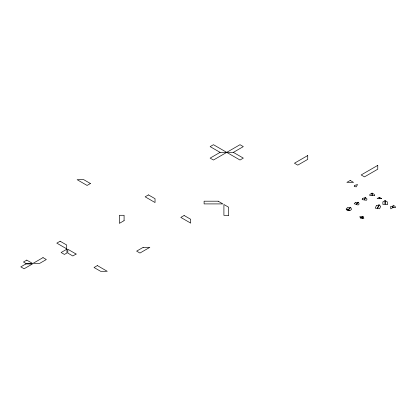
<?xml version="1.0" encoding="UTF-8"?>
<svg xmlns="http://www.w3.org/2000/svg" width="416" height="416" viewBox="0 0 416 416"><rect width="100%" height="100%" fill="white"/><g stroke="black" fill="none" stroke-linecap="round" stroke-linejoin="round"><path stroke-width="0.62" d="M220.09 152.365L210.132 158.116L213.45 160.03L240.001 144.706L243.318 146.619L233.366 152.365L220.09 152.365L210.132 146.619L213.45 144.706L240.001 160.03L243.318 158.116L233.366 152.365M362.69 198.422L362.138 199.618L364.203 199.94L365.316 197.548L362.69 198.422M365.518 197.579L364.411 199.971L366.48 200.288L367.037 199.098L365.518 197.579M376.334 205.743L375.227 208.13L377.291 208.452L378.955 204.87L376.334 205.743M379.163 204.901L377.499 208.484L379.569 208.801L380.676 206.414L379.163 204.901M354.843 185.318L354.177 186.493L356.216 186.872L357.542 184.522L354.843 185.318M347.277 207.87L346.102 209.045L348.135 209.721L350.48 207.376L347.277 207.87M355.264 202.654L354.193 203.726L356.049 204.344L358.186 202.202L355.264 202.654M350.683 207.444L348.338 209.789L350.371 210.465L351.541 209.295L350.683 207.444M358.374 202.264L356.231 204.407L358.088 205.026L359.159 203.954L358.374 202.264M362.799 216.356L361.624 217.526L359.596 216.85L362.799 216.356M363.002 216.424L361.826 217.599L363.86 218.275L363.002 216.424M90.407 183.518L87.09 185.437L77.132 179.686L83.767 179.686L90.407 183.518M26.775 260.104L23.457 262.023L25.943 263.458L32.583 263.458L26.775 260.104M60.128 241.228L56.81 243.142L66.7 248.851L66.7 245.019L60.128 241.228M25.776 263.983L20.8 266.859L24.118 268.772L32.417 263.983L25.776 263.983M148.465 194.906L145.142 196.82L155.033 202.53L155.033 198.697L148.465 194.906M43.014 257.618L33.124 263.328L39.759 263.328L46.332 259.537L43.014 257.618M66.924 249.163L61.116 252.517L64.433 254.436L66.924 252.996L66.924 249.163M124.088 220.657L119.392 223.366L119.392 215.29L124.088 215.29L124.088 220.657M76.133 254.051L72.81 255.965L67.834 253.094L67.834 249.262L76.133 254.051M97.354 265.585L94.037 267.504L100.61 271.294L107.245 271.294L97.354 265.585M184.122 215.493L180.804 217.407L190.694 223.122L190.694 219.289L184.122 215.493M143.203 247.338L136.63 251.134L139.953 253.048L149.843 247.338L143.203 247.338M307.726 155.553L294.45 163.218L297.768 165.131L307.726 159.385L307.726 155.553M350.21 180.456L346.892 182.374L353.527 182.374L350.21 180.456M377.759 165.37L361.161 174.954L364.484 176.868L377.759 169.203L377.759 165.37M371.998 193.159L369.855 194.397L369.855 195.634L371.998 195.634L371.998 193.159M379.288 197.371L377.146 198.609L379.288 198.609L379.288 197.371M385.003 200.668L382.86 201.906L382.86 204.376L385.003 204.376L385.003 200.668M392.87 207.6L390.728 208.832L390.728 206.362L392.87 206.362L392.87 207.6M349.549 210.361L347.282 210.714L346.668 209.409L349.549 210.361M363.048 218.156L360.786 218.509L360.173 217.204L363.048 218.156M374.353 195.634L372.211 195.634L372.211 193.159L374.353 194.397L374.353 195.634M381.644 198.609L379.501 198.609L379.501 197.371L381.644 198.609M218.187 201.198L204.105 201.198L204.105 203.908L222.877 203.908L218.187 201.198M387.353 204.376L385.216 204.376L385.216 200.668L387.353 201.906L387.353 204.376M395.2 207.667L393.058 207.667L393.058 205.197L395.2 206.435L395.2 207.667M228.602 215.342L223.907 215.342L223.907 204.5L228.602 207.21L228.602 215.342"/></g></svg>
